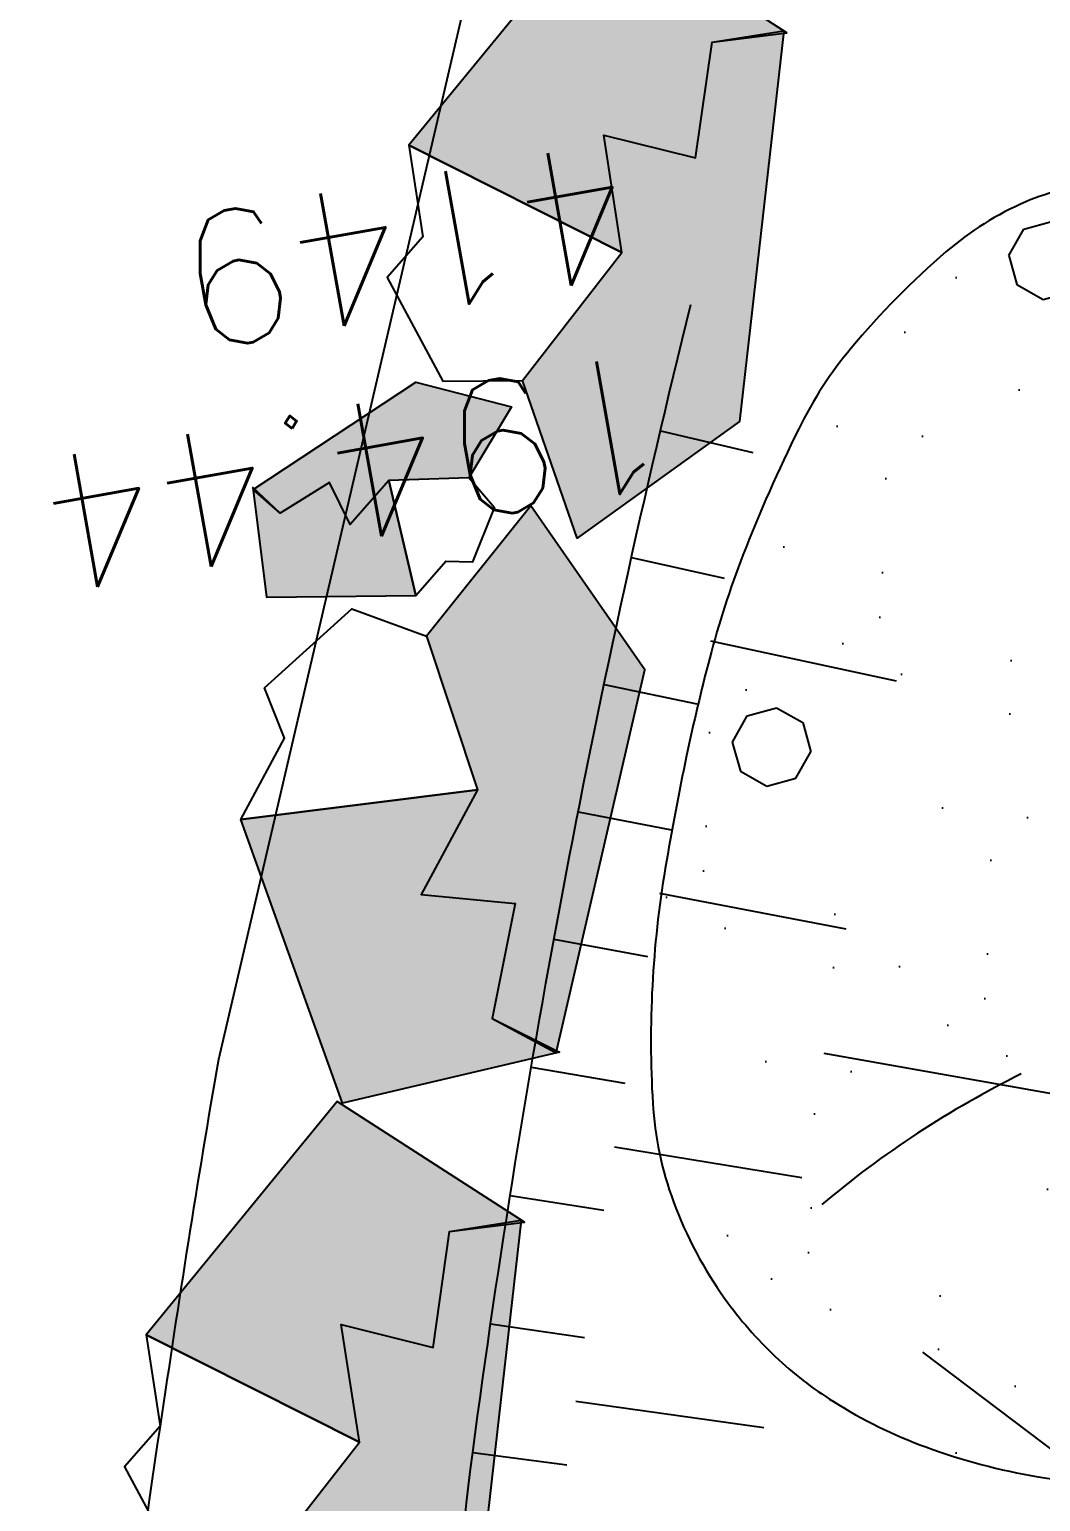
# Model space of a CAD drawing. Extents: x -2313930 to 3286427, y -3858277 to 2572692.
# Drawn here: x 3750.8 to 4006.3, y -237.8 to 134.2 of the extents above; entities that cross this region are included whole.
import ezdxf
from ezdxf.enums import TextEntityAlignment as Align
from ezdxf.lldxf.tags import DXFTag

# ---------------------------------------------------------------- set-up
doc = ezdxf.new("R2010")
doc.units = 0
doc.layers.add('_GAZELEC-RESERVATION 2', color=132, linetype='Continuous', lineweight=18)
doc.layers.add('Fond topo - P', color=252, linetype='Continuous', lineweight=50)
for name, color, linetype, plot in [('Fond topo - N', 252, 'Continuous', False), ('Fond topo - NCACHE', 252, 'Continuous', False), ('Fond topo - ZCACHE', 252, 'Continuous', False)]:
    doc.layers.add(name, color=color, linetype=linetype, plot=plot)
for name, color, linetype in [('Fond topo - TAL', 252, 'Continuous'), ('Fond topo - TAL_HAC', 252, 'Continuous'), ('Fond topo - VEG', 252, 'Continuous'), ('Fond topo - Z_500', 252, 'Continuous'), ('prlm-VRD', 2, 'Continuous'), ('SA - béton balayé', 252, 'Continuous'), ('SA - clôture', 252, 'DIVISE2'), ('SA - EBC', 252, 'Continuous'), ('SA - rochers', 252, 'Continuous')]:
    doc.layers.add(name, color=color, linetype=linetype)
doc.styles.add('SIMPLEX', font='simplex_.ttf', dxfattribs={"height": 1.25})
tags = doc.linetypes.add('DIVISE2', pattern=[15.874999761581421, 6.349999904632568, -3.174999952316284, 0, -3.174999952316284, 0, -3.174999952316284]).pattern_tags.tags
tags[14:15] = [DXFTag(74, 4), DXFTag(75, 0), DXFTag(340, '0'), DXFTag(46, 0.0), DXFTag(50, 0.0), DXFTag(44, 0.0), DXFTag(45, 0.0)]
tags[12:13] = [DXFTag(74, 4), DXFTag(75, 0), DXFTag(340, '0'), DXFTag(46, 0.0), DXFTag(50, 0.0), DXFTag(44, 0.0), DXFTag(45, 0.0)]
tags[10:11] = [DXFTag(74, 4), DXFTag(75, 0), DXFTag(340, '0'), DXFTag(46, 0.0), DXFTag(50, 0.0), DXFTag(44, 0.0), DXFTag(45, 0.0)]
tags[8:9] = [DXFTag(74, 4), DXFTag(75, 0), DXFTag(340, '0'), DXFTag(46, 0.0), DXFTag(50, 0.0), DXFTag(44, 0.0), DXFTag(45, 0.0)]
tags[6:7] = [DXFTag(74, 4), DXFTag(75, 0), DXFTag(340, '0'), DXFTag(46, 0.0), DXFTag(50, 0.0), DXFTag(44, 0.0), DXFTag(45, 0.0)]
tags[4:5] = [DXFTag(74, 4), DXFTag(75, 0), DXFTag(340, '0'), DXFTag(46, 0.0), DXFTag(50, 0.0), DXFTag(44, 0.0), DXFTag(45, 0.0)]
tags = doc.linetypes.add('L8', pattern=[0.22500000894069674, 0.1500000059604645, -0.07500000298023224]).pattern_tags.tags
tags[6:7] = [DXFTag(74, 4), DXFTag(75, 0), DXFTag(340, '0'), DXFTag(46, 0.0), DXFTag(50, 0.0), DXFTag(44, 0.0), DXFTag(45, 0.0)]
tags[4:5] = [DXFTag(74, 4), DXFTag(75, 0), DXFTag(340, '0'), DXFTag(46, 0.0), DXFTag(50, 0.0), DXFTag(44, 0.0), DXFTag(45, 0.0)]

# ---------------------------------------------------------------- blocks, each defined once
blk = doc.blocks.new('PTOPO')
at = {"layer": 'Fond topo - NCACHE', "style": 'SIMPLEX'}
blk.add_attdef('MAT', text='', height=0.34, dxfattribs=at).set_placement((0.09999999986030161, -0.09999999962747097), align=Align.TOP_LEFT)
at = {"layer": 'Fond topo - ZCACHE', "style": 'SIMPLEX'}
blk.add_attdef('ALT', (0.09999999986030161, 0.09999999962747097), '', height=0.34, dxfattribs=at)
blk = doc.blocks.new('VEG12A')
at = {"ltscale": 2}
blk.add_line((0.05371548199999998, -0.188497704), (0.197263789, -0.356749422), dxfattribs=at)
blk.add_arc((0, 0), 0.496982058, 283.8461540205217, 297.6923080014643, dxfattribs=at)
blk = doc.blocks.new('A$C1F970F0F')
at = {"layer": 'Fond topo - VEG'}
h = blk.add_hatch(dxfattribs=at)
h.set_pattern_fill('TP146*132', color=256, scale=20.0000003, angle=-10.72360141139323, style=0, pattern_type=2)
h.set_pattern_definition([(285.3992554984506, (4244.082616591178, -62.74318949650092), (122.9642463432753, -69.85552752095079), [7.65366871480503, -192.346334885195]), (285.3992554984506, (4261.896840980473, -57.83658369118791), (122.9642463432753, -69.85552752095079), [7.65366871480503, -192.346334885195]), (330.3992554984506, (4246.114999251031, -70.12208294226878), (192.8197628918521, 53.10871577943777), [7.653668714805026, -133.7676900065152]), (330.3992554984506, (4255.242063934765, -54.05602967343953), (192.8197628918521, 53.10871577943777), [7.653668714805026, -133.7676900065152]), (60.39925549845064, (4244.093069115871, -62.74031045291656), (-53.10871577943779, 192.8197628918521), [7.653668714805028, -133.7676900065153]), (60.39925549845064, (4260.148669782713, -71.87025421299052), (-53.10871577943779, 192.8197628918521), [7.653668714805028, -133.7676900065153]), (15.39925549845063, (4252.769671222441, -73.9026658768081), (69.85552752095077, 122.9642463432753), [7.65366871480503, -192.346334885195]), (15.39925549845063, (4247.863170431461, -56.08841251197214), (69.85552752095077, 122.9642463432753), [7.65366871480503, -192.346334885195]), (285.3992554984506, (4225.04258683937, -12.11019859642602), (71.12311185450939, -32.27232782324425), [0, -100.0000015]), (285.3992554984506, (4234.279408602876, -1.359455652834072), (71.12311185450939, -32.27232782324425), [0, -100.0000015]), (285.3992554984506, (4212.753917288678, 1.13618457744542), (71.12311185450939, -32.27232782324425), [0, -100.0000015]), (285.3992554984506, (4185.613472831922, -25.7894477551456), (71.12311185450939, -32.27232782324425), [0, -100.0000015]), (285.3992554984506, (4185.259717591684, -39.26725417266812), (71.12311185450939, -32.27232782324425), [0, -100.0000015]), (285.3992554984506, (4214.155884224204, -53.76868045810591), (71.12311185450939, -32.27232782324425), [0, -100.0000015]), (285.3992554984506, (4223.498379576122, -47.09214541706524), (71.12311185450939, -32.27232782324425), [0, -100.0000015]), (285.3992554984506, (4229.024985480503, -61.55378002862176), (71.12311185450939, -32.27232782324425), [0, -100.0000015]), (285.3992554984506, (4224.17828714145, -35.80020662075208), (71.12311185450939, -32.27232782324425), [0, -100.0000015]), (285.3992554984506, (4203.011194868445, -42.8003038212031), (72.71637341844135, -38.0569210387519), [0, -110.00000165])])
h.paths.add_polyline_path([(4073.098659595825, 235.0044848131108), (4078.728665941877, 227.4826814257482), (4083.51864658777, 219.3999477530298), (4087.413238116882, 210.8497048491398), (4087.556810000616, 210.4861953273818), (4087.702212280119, 210.1234140592453), (4087.849441493986, 209.7613704207059), (4087.998493773895, 209.4000733908634), (4088.14936538947, 209.0395323018431), (4088.302052409994, 208.6797564289235), (4088.456551104403, 208.3207547252099), (4088.612857415817, 207.9625363002983), (4088.77096739064, 207.6051104337994), (4088.930877103017, 207.2484859261331), (4089.092582433671, 206.8926721830742), (4089.256079256405, 206.5376779481956), (4089.421363371531, 206.183512452925), (4089.588430710385, 205.8301846195146), (4089.757276952664, 205.4777034178717), (4089.927897760735, 205.1260777263979), (4090.100288946003, 204.7753165848446), (4090.274445919195, 204.4254289192694), (4090.450364416855, 204.0764234992383), (4090.628039912788, 203.7283093336498), (4090.807467988951, 203.3810951265583), (4090.988643913264, 203.0347899258529), (4091.17156310131, 202.6894021827322), (4091.356221084433, 202.3449410847738), (4091.542613032125, 202.0014150349939), (4091.730734240728, 201.6588329811105), (4091.920579891515, 201.3172035134842), (4092.112145160213, 200.9765353183125), (4092.305425228095, 200.6368369859556), (4092.500415259793, 200.2981173942876), (4092.697110081651, 199.9603850113095), (4092.895504949119, 199.623648318546), (4093.095594585942, 199.287915993003), (4093.297374018804, 198.9531965595289), (4093.50083819398, 198.6194983686244), (4093.705981761037, 198.2868302061306), (4093.912799705768, 197.9552001307021), (4094.12128662644, 197.6246170326827), (4094.331437308503, 197.2950889138792), (4094.543246326662, 196.9666242899481), (4094.756708467056, 196.6392315417161), (4094.971818069388, 196.3129189449804), (4095.188569879591, 195.9876947933947), (4095.4069582547, 195.6635674542621), (4095.626977756947, 195.3405448768742), (4095.848622617889, 195.018635641872), (4096.071887405307, 194.6978476027092), (4096.296766361854, 194.3781891483503), (4096.523253775244, 194.059668280075), (4096.751343876345, 193.7422931995038), (4096.981030821166, 193.4260718380721), (4097.212308960502, 193.1110122799007), (4097.445172130089, 192.7971225170775), (4097.679614732026, 192.4844105292206), (4097.915630556294, 192.1728843170821), (4098.153213741567, 191.8625517205919), (4098.392358152005, 191.5534206316673), (4098.633057783478, 191.2454990120698), (4098.875306539661, 190.93879446187), (4099.119098199442, 190.6333151734965), (4099.364426660262, 190.329068463838), (4099.611285580391, 190.0260622638025), (4099.859668766453, 189.724304286628), (4100.109569847606, 189.423802184373), (4100.360982521637, 189.1245635960989), (4100.613900400378, 188.826596082358), (4100.868316981275, 188.5299072253648), (4101.124225962116, 188.2345046641803), (4101.124225853281, 188.2345045900037), (4101.411332384713, 187.9064099353277), (4101.700053704182, 187.5797355566227), (4101.990382788525, 187.2544890399081), (4102.282312621502, 186.930678633405), (4102.57583598584, 186.6083121494676), (4102.8709458355, 186.287397178447), (4103.167635050952, 185.9679417985502), (4103.465896220134, 185.6499536694456), (4103.765722268579, 185.333440481655), (4104.067105859091, 185.0184101650319), (4104.370039596245, 184.7048700917306), (4104.674516125513, 184.3928281000985), (4104.980528074349, 184.0822915579578), (4105.288068019598, 183.7732683166528), (4105.597128434122, 183.4657656784933), (4105.907701825448, 183.159791128801), (4106.219780626925, 182.855352261732), (4106.533357237241, 182.5524564884315), (4106.848424025977, 182.2511109411944), (4107.164973323191, 181.9513230441625), (4107.48299748182, 181.6531002171453), (4107.80248864268, 181.3564496357609), (4108.123439146925, 181.0613785324749), (4108.445841232422, 180.7678939697382), (4108.769686897178, 180.4760032450009), (4109.094968310433, 180.1857134337107), (4109.421677664298, 179.8970316069832), (4109.749806910343, 179.609964691913), (4110.0793481263, 179.324519781277), (4110.410293206199, 179.0407036234903), (4110.742634176474, 178.7585234158332), (4111.076362822322, 178.4779858325441), (4111.411471283871, 178.1990976702208), (4111.74795121529, 177.9218659122781), (4112.085794435753, 177.6462970369465), (4112.424992776894, 177.3723980888198), (4112.765537931719, 177.1001753804461), (4113.10742174296, 176.8296357647431), (4113.450635629103, 176.5607856062467), (4113.795171547265, 176.2936317362131), (4114.141020990106, 176.0281804103429), (4114.488175542485, 175.7644382460273), (4114.836626651311, 175.5024115076316), (4115.186366044248, 175.242106690715), (4115.537385053822, 174.9835300813043), (4115.889675212904, 174.7266880222732), (4116.243227928197, 174.4715866908135), (4116.598034583531, 174.2182322684489), (4116.954086511432, 173.966631041206), (4117.311375192782, 173.7167890774415), (4117.669891862369, 173.4687123973289), (4118.029627732102, 173.2224070253743), (4118.390574076977, 172.9778790689254), (4118.752722205956, 172.7351344393205), (4119.116063204786, 172.4941789953834), (4119.480588296473, 172.2550185699441), (4119.846288509914, 172.017659222167), (4120.213155044554, 171.7821064101943), (4120.581179031889, 171.5483659841847), (4120.950351368421, 171.3164435544387), (4121.320663214073, 171.0863448709447), (4121.692105436921, 170.8580756441734), (4122.064669041613, 170.6316411795812), (4122.438345010609, 170.4070471659771), (4122.813124211296, 170.1842989348115), (4123.188997568597, 169.9634019962142), (4123.565955875727, 169.7443617904705), (4123.943989902333, 169.5271833831779), (4123.943989885004, 169.5271832916721), (4127.822481459749, 167.0813383863139), (4131.473001156719, 164.3067102466639), (4134.867756387262, 161.2244234789895), (4137.980901695045, 157.8579443959163), (4140.788735725092, 154.2329033342579), (4140.788735616257, 154.2329032600813), (4144.609784267041, 148.2740934343155), (4147.877250411726, 141.9946433826423), (4150.564446558145, 135.4458416962489), (4152.649424701751, 128.6811766884972), (4152.649424610246, 128.6811767058264), (4152.793847846862, 128.1287347322384), (4152.940402002614, 127.5768543355224), (4153.089084826483, 127.0255435249817), (4153.239894314236, 126.4748107371217), (4153.392828169102, 125.9246639899104), (4153.547883963289, 125.3751116104908), (4153.70505957749, 124.8261616780103), (4153.864352629666, 124.2778225109478), (4154.025760754417, 123.7301021402677), (4154.189281437993, 123.1830088146046), (4154.35491233787, 122.6365505605906), (4154.522650980501, 122.0907357140341), (4154.692494800148, 121.5455722490517), (4154.864441334358, 121.0010683097757), (4155.038488080474, 120.4572319531644), (4155.214632318855, 119.9140714668431), (4155.392871443558, 119.3715947377552), (4155.573202895075, 118.8298100232005), (4155.755623975957, 118.2887252274513), (4155.940131840399, 117.748348472451), (4156.126723865813, 117.2086879326574), (4156.315397177284, 116.6697514511638), (4156.50614911202, 116.1315471152548), (4156.698976623874, 115.5940829900261), (4156.893877055601, 115.0573670669238), (4157.090847343728, 114.5214073195382), (4157.289884607791, 113.9862116868004), (4157.490985893151, 113.4517882164769), (4157.694148113456, 112.9181448864898), (4157.899368416667, 112.3852895356002), (4158.106643751093, 111.8532303247418), (4158.315970760724, 111.3219748089663), (4158.527346634412, 110.7915312932281), (4158.740768016152, 110.2619073325791), (4158.956231768292, 109.7331110094441), (4159.173734810027, 109.205150205907), (4159.393273722954, 108.6780327731984), (4159.614845431816, 108.1517664975645), (4159.838446421158, 107.6263593434031), (4160.06407348401, 107.1018190271159), (4160.291723339229, 106.5781533739396), (4160.521392345194, 106.0553701825897), (4160.753077294937, 105.5334771694679), (4160.986774695877, 105.0124822946399), (4161.222481031871, 104.4923931434835), (4161.460192878968, 103.9732176630673), (4161.69990659486, 103.4549632730868), (4161.941618589914, 102.937638046775), (4162.185325284903, 102.4212494866683), (4162.43102320389, 101.9058052653182), (4162.678708459159, 101.3913131332577), (4162.928377460391, 100.8777807846991), (4163.180026536853, 100.3652157395086), (4163.433651938089, 99.85362572222516), (4163.68924973618, 99.34301839620821), (4163.946816357447, 98.83340116815612), (4164.206347771367, 98.32478191043356), (4164.467840203924, 97.81716797289198), (4164.731289681441, 97.31056702755518), (4164.99669239593, 96.80498662028288), (4165.264044316184, 96.30043424441976), (4165.533341496949, 95.79691747181937), (4165.804579849486, 95.29444361714707), (4166.077755440327, 94.79302043960035), (4166.352864249357, 94.29265524084758), (4166.629901976398, 93.79335547038318), (4166.908864567366, 93.29512862588399), (4167.189748019478, 92.79798210052411), (4167.189747910642, 92.79798202634765), (4167.189748002148, 92.79798200901837), (4167.383005074726, 92.45915277881113), (4167.577707816857, 92.12115224434046), (4167.77385273252, 91.78398647057111), (4167.971436309057, 91.44766180998204), (4168.170454741274, 91.11218419651402), (4168.370904544933, 90.77755988247554), (4168.572782144295, 90.4437951375046), (4168.776083682176, 90.11089562102438), (4168.98080550866, 89.7788677115077), (4169.186943881633, 89.44771742573664), (4169.39449515049, 89.11745076316367), (4169.603455252849, 88.78807380122339), (4169.813820692691, 88.4595926048803), (4170.025587464481, 88.13201305122766), (4170.238751699944, 87.80534099136526), (4170.453309594574, 87.47958273825384), (4170.669257062423, 87.15474399463994), (4170.886590361381, 86.83083077730532), (4171.105305468582, 86.50784887183784), (4171.325398344522, 86.18580435133924), (4171.546864920582, 85.86470301006193), (4171.769701288282, 85.54455061193175), (4171.99390331661, 85.2253532473801), (4172.219466879414, 84.90711653197968), (4172.446387953829, 84.58984625131825), (4172.674662305557, 84.27354832581238), (4172.904285802898, 83.95822846687304), (4173.135254262852, 83.64389249041392), (4173.36756337071, 83.33054614250466), (4173.601209091824, 83.01819502138869), (4173.836187048402, 82.70684479029455), (4174.07249289731, 82.39650129546214), (4174.310122443766, 82.0871701654612), (4174.549071224018, 81.77885698501132), (4174.789334969109, 81.47156749151736), (4175.030909272135, 81.16530706935782), (4175.273789767084, 80.86008156910486), (4175.517971938217, 80.55589630096063), (4175.763451287811, 80.2527570456532), (4176.010223472045, 79.95066927040216), (4176.258283941209, 79.64963848141815), (4176.507628196892, 79.34967008040871), (4176.758251523702, 79.05076969974925), (4177.010149634663, 78.75294260631813), (4177.263317654249, 78.4561944628166), (4177.517751026514, 78.16053049227321), (4177.773445287707, 77.86595627940733), (4178.03039561846, 77.57247690755878), (4178.288597234749, 77.28009802209954), (4178.548045677685, 76.98882473289063), (4178.80873605441, 76.69866261112736), (4179.070663540007, 76.40961683598789), (4179.333823561204, 76.12169253899458), (4179.598211167608, 75.8348951126635), (4179.863821488551, 75.54922974483748), (4180.130649785077, 75.26470169320328), (4180.39869116364, 74.98131614993599), (4180.667940799326, 74.69907829421379), (4180.938393644003, 74.41799325269972), (4181.210044786794, 74.138066126063), (4181.482889265528, 73.85930211947539), (4181.756922249055, 73.5817061289332), (4182.032138632392, 73.30528348144014), (4182.308533298093, 73.03003893763605), (4182.586101329735, 72.7559776940285), (4182.864837593227, 72.48310479877148), (4183.144737097285, 72.21142517818714), (4183.425794558775, 71.94094371907966), (4185.110526992359, 70.17587766207339), (4186.631358874451, 68.26777598657452), (4187.97620223205, 66.23180507693223), (4189.134367856796, 64.08414728629543), (4190.09665021985, 61.84187310095911), (4190.855400831578, 59.52280459244992), (4190.855400722742, 59.52280451827335), (4191.512962363259, 56.63155802614085), (4191.890467701107, 53.69060877803747), (4191.984442862004, 50.7270194453597), (4191.794023247585, 47.76806121894606), (4185.770938344867, 14.41616786967779), (4179.68551176054, -6.437045756964039), (4179.685511852046, -6.437045774293324), (4179.427586330124, -7.099739283630697), (4179.106846241341, -7.734415391105358), (4178.726291911894, -8.3351371157421), (4178.289483506461, -8.89628468479441), (4177.80050714906, -9.412608549586366), (4176.277508599207, -10.74583505299574), (4174.640460899524, -11.93625191740193), (4172.90271027684, -12.97415400794262), (4171.078424349005, -13.85107943143623), (4169.182475832044, -14.55987917262019), (4169.182475906221, -14.55987928145532), (4168.907691548592, -14.64918685437613), (4168.633201747519, -14.73939571545895), (4168.359009502567, -14.83050491615563), (4168.085117653168, -14.92251347759202), (4167.811529296629, -15.01542018536747), (4167.538247180186, -15.10922442229855), (4167.2652743956, -15.20392487814615), (4166.992613914012, -15.29952050419217), (4166.720268608824, -15.39601051757052), (4166.448241388784, -15.4933935733842), (4166.176535132841, -15.59166898460546), (4165.905152972961, -15.69083535382185), (4165.634097576656, -15.79089185917701), (4165.363372018357, -15.89183728193768), (4165.092979292082, -15.99367057771769), (4164.822922117334, -16.09639065014335), (4164.553203459707, -16.19999635465797), (4164.283826267467, -16.30448663821062), (4164.014793397373, -16.40986043042165), (4163.746107735299, -16.51611638206089), (4163.477772309232, -16.623253644751), (4163.209789839362, -16.73127074309787), (4162.942163348132, -16.84016673288568), (4162.674895635454, -16.94994034339356), (4162.407989529665, -17.06059040407126), (4162.141448042112, -17.17211577902663), (4161.875273892298, -17.28451537188573), (4161.609470097804, -17.39778776357468), (4161.344039481421, -17.51193168770476), (4161.078984796619, -17.62694624391077), (4160.814308958383, -17.74282980411328), (4160.550014869224, -17.85958130659662), (4160.286105334603, -17.97719957647814), (4160.022583217516, -18.09568326019587), (4159.759451358079, -18.21503099985512), (4159.496712493124, -18.33524160757645), (4159.23436951407, -18.45631382996817), (4158.972425329663, -18.57824632213271), (4158.71088266564, -18.70103770451419), (4158.449744367668, -18.82468671505637), (4158.189013235659, -18.94919208303816), (4157.928692081307, -19.07455235039515), (4157.66878376206, -19.20076606772659), (4157.409290974543, -19.32783213432674), (4157.150216576204, -19.45574910079506), (4156.891563269902, -19.58451558324339), (4156.633334050344, -19.71413015826533), (4156.375531437378, -19.8445914073144), (4156.118158448587, -19.97589791131622), (4155.861217677995, -20.10804836055911), (4155.604711942845, -20.24104139281656), (4155.348644083942, -20.37487527117389), (4155.093016677983, -20.50954877742527), (4154.837832765425, -20.64506049682871), (4154.583094763518, -20.78140880183219), (4154.328805655184, -20.91859245637329), (4154.074968143973, -21.05660969754354), (4153.821584783702, -21.19545930280469), (4153.568658517778, -21.33513974424773), (4153.316192003996, -21.47564925029928), (4153.064187910557, -21.61698662008303), (4152.81264905539, -21.75915011235202), (4152.561578004095, -21.90213831722394), (4152.310977494193, -22.04594966779905), (4152.060850377582, -22.19058261883902), (4151.811199191441, -22.33603566029115), (4151.56202666774, -22.48230712941734), (4151.313335435162, -22.6293955334944), (4151.065128380267, -22.77729914427232), (4151.065128362938, -22.77729923577817), (4150.764214285303, -22.95738544437847), (4150.463393042356, -23.13762686548796), (4150.162664983476, -23.31802328090953), (4149.862029873666, -23.49857493050183), (4149.561487965253, -23.67928148290036), (4149.261039263785, -23.86014303394313), (4148.960683906521, -24.04115960962395), (4148.660421905241, -24.22233102259884), (4148.360253431865, -24.40365711585025), (4148.060178480157, -24.58513817256005), (4147.760197279569, -24.76677385703124), (4147.460309612431, -24.94856431761696), (4147.160515902301, -25.13050944495478), (4146.860816000826, -25.31260902137467), (4146.561210056359, -25.49486326454689), (4146.261698120888, -25.67727189995367), (4145.962280291466, -25.85983504076262), (4145.662956636722, -26.04255269997066), (4145.363727363232, -26.22542453754818), (4145.064592430791, -26.40845064066889), (4144.765551896245, -26.59163120967366), (4144.466605828912, -26.77496587853909), (4144.167754343174, -26.95845466892706), (4143.868997679577, -27.14209743681636), (4143.570335631546, -27.32589452223635), (4143.271768422986, -27.50984549365228), (4142.973296122525, -27.69395036406058), (4142.67491895893, -27.87820917678482), (4142.376636686105, -28.06262198000729), (4142.078449579257, -28.24718844669576), (4141.780357826942, -28.43190870734679), (4141.482361240604, -28.61678263146382), (4141.184460100307, -28.80181036687259), (4140.886654458038, -28.98699163905576), (4140.588944313797, -29.17232644801322), (4140.291329873472, -29.35781483273581), (4139.99381105734, -29.5434565885505), (4139.696388071289, -29.72925175444789), (4139.39906088066, -29.91520051343969), (4139.101829680934, -30.10130233382029), (4138.804694425672, -30.28755758594514), (4138.507655326996, -30.4739660256231), (4138.210712442439, -30.66052747417461), (4137.913865794193, -30.84724231495261), (4137.617115468903, -31.0341100904277), (4137.320461580951, -31.22113082226144), (4137.023904090132, -31.40830459762742), (4136.72744325432, -31.59563118099902), (4136.431079113035, -31.78311086422286), (4136.134811684294, -31.970743176773), (4135.838640961861, -32.1585284018314), (4135.542567266693, -32.34646622103037), (4135.246590426876, -32.53455679138756), (4134.950710682953, -32.7227999688821), (4134.654928052257, -32.91119566200825), (4134.359242631838, -33.09974398393354), (4134.063654433479, -33.28844474731363), (4133.768163720604, -33.47729781246039), (4133.472770321294, -33.66630333639125), (4133.177474458767, -33.85546126659153), (4132.882276322271, -34.04477135453749), (4132.587175734339, -34.23423366140867), (4132.292172941066, -34.42384813902254), (4131.997267965329, -34.61361479171114), (4131.70246087021, -34.80353353663372), (4131.40775173612, -34.99360419944287), (4131.113140728741, -35.18382690630301), (4130.818627842526, -35.37420156137614), (4130.524213249393, -35.56472800764436), (4130.229896926465, -35.75540624077553), (4129.935678947918, -35.94623636960432), (4129.803993673291, -36.03180375442162), (4129.672407023798, -36.11752280374219), (4129.540919303067, -36.20339329070441), (4129.409530522194, -36.2894154069844), (4129.278240945288, -36.37558863387335), (4129.147050726249, -36.46191328487976), (4129.015960152066, -36.54838884562696), (4128.884969210957, -36.63501550345904), (4128.754078160797, -36.72179302284928), (4128.623287196378, -36.80872125111227), (4128.492596546467, -36.89580023157112), (4128.362006274832, -36.98302950236439), (4128.231516518046, -37.07040946850623), (4128.101127603301, -37.1579395284466), (4127.970839604774, -37.24561979102066), (4127.840652740133, -37.33345010787525), (4127.710567141092, -37.42143040916619), (4127.580583048195, -37.50956055087249), (4127.450700564734, -37.59784036297947), (4127.320919839745, -37.68626968413719), (4127.191241038914, -37.77484864050973), (4127.06166447765, -37.86357681789138), (4126.932190207253, -37.95245432078491), (4126.802818394094, -38.04148089633406), (4126.673549255843, -38.13065639618605), (4126.544382981057, -38.21998095083734), (4126.415319661933, -38.30945419859688), (4126.286359561891, -38.39907599977641), (4126.157502841067, -38.4888463847019), (4126.02874951679, -38.5787652618676), (4125.900100001525, -38.66883233023486), (4125.771554300818, -38.75904768564203), (4125.643112621246, -38.84941098805939), (4125.514775117394, -38.93992217197513), (4125.38654203536, -39.0305811892066), (4125.258413483976, -39.12138796557724), (4125.130389612284, -39.21234233973678), (4125.002470632407, -39.30344406749418), (4124.874656698931, -39.39469308333742), (4124.746947971994, -39.48608941759255), (4124.619344749676, -39.57763274755973), (4124.491846900266, -39.66932314308281), (4124.364454922186, -39.76116022461463), (4124.237168849408, -39.85314418816347), (4124.109988751246, -39.94527466770649), (4123.982914965303, -40.03755163238975), (4123.85594750336, -40.12997489486963), (4123.729086703015, -40.22254442429244), (4123.602332558723, -40.31526012482038), (4123.475685345687, -40.40812166942067), (4123.349145252469, -40.50112918859008), (4123.222712399684, -40.59428242080799), (4123.096386959248, -40.68758120905682), (4122.970169091297, -40.78102558366254), (4122.844059002408, -40.8746152045959), (4122.718056721004, -40.96835017202727), (4122.592162568043, -41.06223016758884), (4122.46637670366, -41.15625522160667), (4122.340699254019, -41.25042516839858), (4122.215130408367, -41.3447397594407), (4122.089670252662, -41.43919891622454), (4121.964319107175, -41.53380269940203), (4121.839076886636, -41.62855080846225), (4121.713944060353, -41.7234431427072), (4121.588920605453, -41.81847969780472), (4121.464006791591, -41.913660050884), (4121.339202606987, -42.00898438928925), (4121.214508418351, -42.10445240331717), (4121.089924334518, -42.20006401879118), (4120.965450332613, -42.29581923137891), (4120.841086916603, -42.391717757371), (4120.841086842426, -42.39171764853586), (4120.738560294209, -42.4713518958481), (4120.636501821741, -42.55158531274799), (4120.534915017267, -42.63241507238865), (4120.4338034044, -42.71383833492598), (4120.333170477646, -42.7958525393658), (4120.233019589391, -42.87845462386167), (4120.133354165509, -42.96164201442241), (4120.034177644343, -43.04541157069275), (4119.935493514852, -43.12976063584028), (4119.837305043464, -43.21468622652731), (4119.739615662284, -43.30018548558087), (4119.642428786785, -43.38625526831299), (4119.545747585651, -43.47289285723934), (4119.449575485443, -43.56009529934806), (4119.353915810127, -43.64785943262279), (4119.258771894755, -43.73618228672251), (4119.164146805417, -43.82506093515713), (4119.070043802991, -43.91449229875116), (4118.976466285616, -44.00447332432236), (4118.883417457324, -44.09500073235438), (4118.790900366873, -44.18607168786298), (4118.698918189872, -44.27768281116096), (4118.607474266924, -44.36983122774575), (4118.516571527544, -44.46251360611325), (4118.426213227066, -44.55572677124962), (4118.336402397604, -44.64946760065584), (4118.247142146138, -44.74373270164824), (4118.158435561631, -44.83851915206867), (4118.070285539627, -44.93382342440452), (4117.982695312582, -45.02964233930948), (4117.895667769807, -45.12597265245256), (4117.809205903897, -45.2228109494888), (4117.723312701216, -45.32015409925418), (4117.637991103061, -45.41799858290096), (4117.553243975864, -45.51634115176569), (4117.469074398183, -45.61517831299409), (4117.385485030561, -45.71450677893233), (4117.302478865595, -45.81432313523487), (4117.220058781501, -45.91462394589462), (4117.138227605195, -46.01540567040161), (4117.05698797989, -46.11666511260808), (4116.976342853121, -46.21839847048352), (4116.896294976937, -46.32060247370327), (4116.81684706387, -46.42327356009605), (4116.73800191796, -46.52640818481962), (4116.659762074275, -46.63000284688223), (4116.582130382605, -46.73405401010643), (4116.505109412678, -46.83855799048899), (4116.428701727986, -46.94351138720856), (4116.352910184554, -47.04891038090545), (4116.277737162864, -47.15475153609998), (4116.203185432981, -47.26103111194141), (4116.12925738717, -47.36774548560606), (4116.055955623579, -47.47489107326112), (4115.983282620431, -47.58246417357373), (4115.911240964781, -47.69046101103493), (4115.839833043345, -47.79887786698259), (4115.769061436942, -47.90771124909008), (4115.698928332635, -48.01695711652212), (4115.629436311246, -48.12661197695195), (4115.560587731065, -48.23667201154728), (4115.492384967712, -48.34713330996976), (4115.424830247771, -48.45799212323163), (4115.357926026581, -48.5692447456679), (4115.291674548055, -48.68088733678451), (4115.226078033225, -48.79291605175547), (4115.161138920793, -48.90532689740155), (4115.161138829287, -48.90532688007227), (4113.868706695079, -50.94410593822386), (4112.401854189377, -52.86122491458229), (4110.771965859187, -54.64180494956997), (4108.991691061902, -56.2720267192409), (4108.991691176285, -56.27202674090245), (4106.447033486773, -58.18536833512724), (4103.715377258308, -59.82067065327044), (4100.826980039794, -61.15981981640914), (4097.813835422236, -62.18798268530304), (4097.813835439565, -62.1879825937973), (4067.580891597625, -68.0092403963481), (4067.580891580295, -68.00924048785396), (4038.182149292164, -69.16823566194398), (4038.182149309494, -69.16823557043813), (4011.374765328796, -66.57892719902554), (4011.374765346126, -66.57892710751969), (3997.013577016645, -63.46683011617756), (3983.001358655629, -59.04115350996165), (3983.001358672959, -59.04115341845579), (3971.026123510446, -53.91564642970047), (3959.65053605996, -47.56953837136791), (3959.650536077289, -47.56953827986206), (3952.019359899456, -42.23189250011956), (3944.95029741757, -36.16941211197798), (3938.272356935256, -29.21415094121608), (3932.285419877142, -21.65590160988427), (3927.208083405987, -13.86453141951608), (3922.848150099521, -5.650167503008788), (3919.240585626084, 2.921312770595364), (3916.682750934031, 11.0551461133615), (3914.93147467683, 19.39989258342314), (3914.003498730983, 27.87577741195969), (3913.901390656746, 57.5189488337727), (3913.90139056524, 57.51894885110198), (3917.164009473049, 87.16758093360909), (3922.559573640488, 115.6871236380715), (3928.383667856878, 140.3262174519895), (3936.791401296206, 166.2770475620573), (3950.88098827679, 198.2595623437863), (3950.880988162407, 198.2595623654479), (3956.908737498138, 208.8294212936427), (3964.134330264635, 218.6195431983715), (3964.134330361687, 218.6195430852041), (3988.173387627312, 243.025375833509), (3994.439450127285, 247.8826162568447), (4001.161662699973, 252.0859698678607), (4008.272046259503, 255.5929302246878), (4008.272046242173, 255.592930133182), (4012.807402006764, 257.307582832104), (4017.48226451373, 258.5941075779293), (4022.25631592384, 259.4414087287239), (4027.08838257214, 259.8421790071), (4027.088382589469, 259.8421790986058), (4030.868305022401, 259.8120323408734), (4034.630751676071, 259.447728305733), (4038.346240026491, 258.7521217021904), (4041.985655462085, 257.7306632763524), (4045.520479528992, 256.3913572501582), (4048.923013390667, 254.7446982444229), (4048.923013264503, 254.7446980787406), (4055.643492248405, 250.6939575242247), (4061.950032926929, 246.024816191959), (4067.785917203842, 240.7792665611287)])
at = {"layer": 'SA - béton balayé'}
h = blk.add_hatch(dxfattribs=at)
h.set_pattern_fill('BETON_BALAYE', color=256, scale=49.99999999999999, angle=-10.72360141139323, style=0, pattern_type=2)
h.set_pattern_definition([(349.2763985886067, (-277130161.1279894, -473864756.7787022), (117.3825536141096, 28.65896207176165), [749.9999999999999, -99.99999999999999, 250, -49.99999999999999]), (349.2763985886067, (-277130091.1375459, -473864744.5890418), (-36.75306622226226, 74.64222748057564), [150, -16.5, 299.9999999999999, -37.49999999999999]), (349.2763985886067, (-277130128.6565508, -473864719.6726964), (261.6928111209335, -15.46358973923611), [399.9999999999999, -69.99999999999999, 200, -49.99999999999999])])
edge = h.paths.add_edge_path()
edge.add_line((847.6940603821262, 1728.843869632567), (898.3231435302033, 2004.634077768478))
edge.add_line((898.3231435302033, 2004.634077768478), (1143.547512896615, 1887.824205350663))
edge.add_arc((4476.755824987884, 9877.66301907342), 8657.2398558123, 247.3550337200921, 251.1659104121369)
edge.add_line((1681.948853588895, 1683.954706367697), (2114.845544182086, 1578.014617527221))
edge.add_line((2114.845544182086, 1578.014617527221), (2515.75612138621, 1462.263694100857))
edge.add_line((2515.756121386211, 1462.263694100857), (2910.512600857043, 1321.392171708825))
edge.add_line((2910.512600857042, 1321.392171708825), (3516.952153602056, 1025.948174333774))
edge.add_line((3516.952153602057, 1025.948174333774), (3901.18493073026, 864.3683669144352))
edge.add_line((3901.18493073026, 864.3683669144351), (4241.50575886574, 689.604471750609))
edge.add_line((4241.50575886574, 689.604471750609), (4497.895798403801, 355.9948476230381))
edge.add_line((4497.895798403801, 355.994847623038), (4533.966147712257, 237.5404283702045))
edge.add_line((4533.966147712256, 237.5404283702045), (4447.604671371961, 174.518334859205))
edge.add_line((4447.604671371962, 174.518334859205), (4252.599676299415, 32.25277447435795))
edge.add_line((4252.599676299415, 32.25277447435792), (4156.386231026273, 172.6365710435619))
edge.add_line((4156.386231026273, 172.6365710435621), (4040.701065253342, 314.6279718482957))
edge.add_arc((2593.341206284507, -915.257701528077), 1899.333917701345, 40.3560274261332, 48.35494902153538)
edge.add_arc((3119.873794743065, -323.1481797241233), 1106.976515683048, 48.35494958933642, 58.83868760046816)
edge.add_arc((1167.260114931724, -3661.781614552744), 4974.593107277497, 59.49169731789545, 62.50643056691179)
edge.add_arc((-2920.322800602558, -11460.20645120262), 13779.33748696329, 62.39912395488075, 64.37236637248444)
edge.add_arc((1655.842150793314, -1920.823136313695), 3199.114441546418, 64.37236634929735, 68.46827945017714)
edge.add_arc((976.9509503048961, -3641.494662512886), 5048.872199517636, 68.46827948602746, 70.96729572643876)
edge.add_line((2623.427559794691, 1131.368761205476), (2431.022144464181, 1192.66281336526))
edge.add_line((2431.022144464181, 1192.66281336526), (1971.332810029389, 1322.799841070266))
edge.add_arc((1942.135028901925, 1227.157331528015), 100.0000002715342, 73.02359818588538, 148.1771649215559)
edge.add_line((1857.166767790674, 1279.88677928664), (1629.491566616614, 913.0108329463187))
edge.add_arc((1714.459827979506, 860.2813851400383), 100.0000005249397, 148.1771649743808, 180.4836279277611)
edge.add_line((1614.463389873035, 859.4373051895686), (1615.851753593793, 694.9607727230351))
edge.add_line((1615.851753593793, 694.9607727230351), (1465.851753458937, 694.3277211018518))
edge.add_line((1465.851753458937, 694.3277211018518), (1464.468733616605, 858.1711849032274))
edge.add_arc((1714.459829404081, 860.2813851546173), 250.0000018362474, 148.1771651838876, 180.4836280127426, ccw=False)
edge.add_line((1502.039175040556, 992.1050041879063), (1716.403353701119, 1337.5315612539))
edge.add_arc((1673.919223351382, 1363.896285094222), 49.99999994749897, 328.177164835115, 432.2428484475834)
edge.add_arc((3542.147321807592, 7380.693577605962), 6250.170695921803, 249.6004148205551, 252.7543820270024, ccw=False)
edge.add_line((1363.554939353563, 1522.505379938917), (1104.398892733353, 1617.71836989428))
edge.add_arc((1990.420094553901, 4016.529160534171), 2557.210742071507, 243.4573258881201, 249.7278614161875, ccw=False)
at = {"layer": 'SA - EBC'}
h = blk.add_hatch(dxfattribs=at)
h.set_pattern_fill('_USER', color=256, scale=74.99999999999999, angle=-325.7236014113932, style=0, pattern_type=0)
h.set_pattern_definition([(34.27639858860678, (-277130161.1279894, -473864756.7787022), (-42.238928459823, 61.97477650275113), [])])
edge = h.paths.add_edge_path()
edge.add_line((5801.470568619522, -3162.013069131843), (4083.559282644929, -3271.123614088357))
edge.add_line((4083.559282644929, -3271.123614088356), (4014.481307725509, -3717.332461968055))
edge.add_line((4014.48130772551, -3717.332461968055), (3135.517961824245, -3810.19300101904))
edge.add_line((3135.517961824245, -3810.19300101904), (2274.245008604417, -3693.648081323564))
edge.add_line((2274.245008604417, -3693.648081323564), (1554.636776175834, -3420.099318784944))
edge.add_arc((2508.775769578408, -2315.674454232369), 1459.498372788833, 157.1868533427094, 229.1754823893534, ccw=False)
edge.add_arc((1966.013830892235, -2087.371785851423), 870.6752834691503, 94.3015183869224, 157.1868533106914, ccw=False)
edge.add_line((1900.708697991695, -1219.149067345796), (2859.239020416566, -1223.495634912559))
edge.add_arc((3100.860739749298, 1265.329539486049), 2500.526305395239, 264.4549516394795, 302.9422754293212)
edge.add_arc((4209.331858878893, -445.3369775435177), 462.1229708170858, 302.9422754305585, 376.8336969250394)
edge.add_arc((2214.122706379954, -1049.006753214115), 2546.655714682971, 16.8336969158998, 38.14703645440247)
edge.add_arc((3041.32627014761, -399.2990096244524), 1494.806919462396, 38.14703657403813, 72.97328584086019)
edge.add_line((3479.031970107599, 1029.988031775616), (2182.437305702805, 1414.38613606858))
edge.add_line((2182.437305702805, 1414.38613606858), (1056.590900019184, 1822.819186472099))
edge.add_arc((1766.412018482452, 3779.442320525911), 2081.398594438606, 212.7495497786225, 250.0603089288685, ccw=False)
edge.add_line((15.86575126143373, 2653.472571668582), (-104.0907319930869, 3091.26353710603))
edge.add_line((-104.0907319930869, 3091.26353710603), (-169.6986146466322, 3639.54836895815))
edge.add_line((-169.6986146466322, 3639.548368958149), (-35.58090533515337, 6158.014854826562))
edge.add_arc((-194.3533792400212, 7143.826589584332), 998.5156357593988, 279.1493507374978, 373.962283499627)
edge.add_arc((2392.201579171132, 7786.918955579627), 1666.786287877102, 172.6269749467245, 193.9622835974407, ccw=False)
edge.add_arc((-45.50651600643437, 8102.354993671941), 791.2455775503726, -7.373025019439765, 16.43829965925021)
edge.add_line((713.3969204091394, 8326.263765657093), (486.7428317772967, 9142.81155059313))
edge.add_line((486.7428317772967, 9142.811550593131), (1338.845530021721, 9564.23852196786))
edge.add_line((1338.845530021721, 9564.23852196786), (1632.623584095551, 8945.24637913095))
edge.add_line((1632.623584095551, 8945.246379130947), (1394.029444699765, 8829.874494032001))
edge.add_line((1394.029444699765, 8829.874494032001), (1731.997733793977, 8131.230781666551))
edge.add_arc((1233.216649704336, 7889.945865525577), 554.0766919865823, -19.640967550384175, 25.815335324856676, ccw=False)
edge.add_line((1755.055695752756, 7703.706797235046), (1558.214479468655, 6807.520788570679))
edge.add_line((1558.214479468655, 6807.52078857068), (1570.021725572625, 6609.158708993335))
edge.add_line((1570.021725572625, 6609.158708993335), (1852.913141606868, 5734.125706863067))
edge.add_line((1852.913141606869, 5734.125706863067), (2726.748207475315, 4020.986816292172))
edge.add_line((2726.748207475315, 4020.986816292172), (3802.352916265851, 4004.947770972833))
edge.add_arc((8355.58168857983, 5950.706307988518), 4951.552134169374, 203.138762427905, 230.8301436200186)
edge.add_arc((13583.66465597079, 12367.85935474512), 13228.79229856088, 230.8301435441083, 233.1638398044412)
edge.add_line((5652.622255943647, 1780.153648245416), (4998.697813068342, 1820.441475819727))
edge.add_line((4998.697813068342, 1820.441475819727), (4863.841220233488, 767.0816613875431))
edge.add_line((4863.841220233488, 767.0816613875434), (5595.355488733695, 631.185878681516))
edge.add_line((5595.355488733695, 631.1858786815158), (5852.747939948536, -2020.707044821664))
edge.add_line((5852.747939948536, -2020.707044821665), (5881.394298709887, -2966.563612924887))
edge.add_line((5881.394298709887, -2966.563612924887), (5801.470568619523, -3162.013069131842))
at = {"layer": 'SA - rochers'}
for points in [[(3924.832452180409, 266.6740292036785), (3929.004027275704, 295.9767789216975), (3947.916142122589, 298.2940043053592), (3900.591428990805, 328.8087812275537), (3852.328566071114, 269.8878422376166), (3906.228821993498, 242.7567776404283), (3901.633178320819, 272.4269938297998)], [(3906.228821993498, 242.7567776404283), (3901.633178320819, 272.4269938297998), (3924.832452180409, 266.6740292036785), (3929.004027275704, 295.9767789216975), (3947.150733236385, 298.7875366710964), (3935.917847335089, 200.0490723957205), (3894.917189172937, 170.6366871688406), (3881.055314607128, 210.4739280347055)], [(3847.30737719554, 185.1953204118078), (3837.499787232542, 174.0289904635059), (3832.317917141839, 184.665330124002), (3819.866008317132, 176.9449098933701), (3813.036529585626, 182.943364987532), (3854.097855719397, 210.0303094636309), (3878.285755267192, 203.8002163527913), (3867.559691771576, 185.8868248989161)], [(3832.317917141839, 184.665330124002), (3819.866008317132, 176.9449098933701), (3812.98090104624, 183.3907295693049), (3816.42038435817, 155.7304630378799), (3854.11971303464, 156.1125158195756), (3847.30737719554, 185.1953204118078), (3837.499787232542, 174.0289904635059)], [(3869.748551003676, 107.0188887992825), (3855.48878689206, 80.59729171211507), (3879.275682061677, 78.25495739317455), (3873.400618109525, 49.24570363003272), (3889.560424745119, 40.52423911391043), (3912.017863912339, 137.3288128146742), (3883.223986560707, 178.7661754668054), (3856.829875521504, 145.8646825864021)], [(3879.275682061677, 78.25495739317455), (3873.400618109525, 49.24570363003272), (3890.446862299124, 40.73317302196017), (3835.639025752244, 27.81492557139825), (3809.876650945314, 99.48975412814025), (3869.748551003676, 107.0188887992825), (3855.48878689206, 80.59729171211507)], [(3858.472481374792, -33.88283569640294), (3862.644056470087, -4.580085978384204), (3881.556171316972, -2.262860594722383), (3834.231458202517, 28.251916418978), (3785.968595242621, -30.6690226581328), (3839.868851187881, -57.80008725965342), (3835.273207492325, -28.12987106594949)], [(3839.868851187881, -57.80008725965342), (3835.273207492325, -28.12987106594949), (3858.472481374792, -33.88283569640294), (3862.644056470087, -4.580085978384204), (3880.790762430768, -1.769328228985273), (3869.557876506596, -100.5077925000289), (3828.55721836732, -129.9201777312411), (3814.695343778635, -90.08293686104389)]]:
    blk.add_hatch(color=250, dxfattribs=at).paths.add_polyline_path(points)
at = {"layer": 'Fond topo - TAL', "ltscale": 2, "flags": 128}
blk.add_lwpolyline([(4062.755592951351, -1531.820335182961, 0.0003303982343365384), (4034.098460945171, -1354.567106545172, 0.0007513750047056016), (3998.771196399366, -1139.018004700273, -0.0004113978555405188), (3933.979584849122, -745.369770772626, -0.01017365928825493), (3915.388695577241, -615.2926233981577, -0.003170679087348715), (3866.900006975504, -196.5140561867383, -0.06039989780239207), (3868.495331059622, -60.42220228505062, -0.02776097426242195), (3923.645318444883, 229.6497540722025)], format="xyb", dxfattribs=at)
at = {"layer": 'Fond topo - TAL_HAC', "ltscale": 2}
for p, q in [((3915.931488434791, 197.7448038273889), (3939.293694190664, 192.2486831042396)), ((3908.611784321593, 165.7471330683862), (3932.040005909875, 160.5395970274258)), ((3928.608999219744, 144.6415238485805), (3975.52878605712, 134.5156362459709)), ((3901.687319625494, 133.6616097329945), (3925.17799243256, 128.7434507829025)), ((3895.159147895683, 101.4931160546579), (3918.708697919536, 96.86508241008221)), ((3915.670902217906, 80.88721214640418), (3962.826192932937, 71.92180329822395)), ((3889.028262563403, 69.24654641017571), (3912.633106550933, 64.90934206573786)), ((3957.248848295463, 40.47773914340075), (4051.773426820864, 23.71158118418157)), ((3883.295596277845, 36.92680706631882), (3906.952142795164, 32.88109206785418)), ((3904.309406846253, 16.83314881927481), (3951.671503698195, 9.033675075751034)), ((3877.962021512032, 4.538815875513251), (3901.666670994395, 0.7852054575280363)), ((3873.028349466167, -27.91249988616767), (3896.77749548448, -31.37343411853135)), ((3894.531427683413, -47.48168414366637), (3942.071506752382, -54.11047638232162)), ((3868.495331059622, -60.42220228505062), (3892.285359865017, -63.58993426030713))]:
    blk.add_line(p, q, dxfattribs=at)
at = {"layer": 'Fond topo - VEG', "linetype": 'L8', "ltscale": 2, "flags": 128}
blk.add_lwpolyline([(4073.098659595825, 235.0044848131108, 0.09515564720461042), (4048.923013510596, 254.7446981269233, 0.1336118782551346), (4027.088382589469, 259.8421790986058, 0.09316935388352547), (4008.272046345461, 255.5929303031968, 0.07559638078523061), (3988.173387627312, 243.025375833509, 0.04165063162442526), (3964.134330218882, 218.6195432070361, 0.05883323223288932), (3950.880988162407, 198.2595623654479, 0.02228006607571285), (3936.791401187371, 166.2770474878807, 0.02855337180349271), (3928.383667856878, 140.3262174519895, 0.01205485588089025), (3922.55957357603, 115.6871227971899, 0.01051474607202772), (3917.164009473049, 87.16758093360909, 0.02818139799782678), (3913.901390581882, 57.51894856358763, 0.02835685090348553), (3914.003498730983, 27.87577741195969, 0.07349214897845714), (3919.240585621912, 2.921313624473896, 0.06728875658682484), (3932.285419877142, -21.65590160988427, 0.04761105684690302), (3944.950297497981, -36.16941193763103, 0.04930766591548255), (3959.650536077289, -47.56953827986206, 0.0522722914113229), (3983.001358747135, -59.04115352729082, 0.04629615918360899), (4011.374765346126, -66.57892710751969, 0.03543908225019685), (4038.182150121952, -69.16823553472511, 0.03243388343475841), (4067.580891580295, -68.00924048785396, 0.04301198311566361), (4097.813835399359, -62.18798268097078, 0.1056850101508998), (4108.991691176285, -56.27202674090245, 0.08835416134374127), (4115.161138720451, -48.90532695424884, -0.09841935627813818), (4120.841086842426, -42.39171764853586, -0.02045412771477221), (4129.935679588459, -35.94623649090909, -0.009154660057458993), (4151.065128362938, -22.77729923577817, -0.05666833413160148), (4169.182475826497, -14.55987907678207, 0.1133860569932454), (4177.80050714906, -9.412608549586366, 0.1215411319792146), (4179.685511737664, -6.437045752631775, 0.01942834789436379), (4185.770938344867, 14.41616786967779, 0.03322179441284278), (4191.794023235803, 47.76806103160209, 0.09625997175254557), (4190.855400722742, 59.52280451827335, 0.1345780699924235), (4183.425794209394, 71.94094350088221, -0.0727524201295108), (4167.189747910642, 92.79798202634765, -0.0657030892275971), (4152.649424696204, 128.6811767843353, 0.09065298981215096), (4140.788735616257, 154.2329032600813, 0.1095376596586951), (4123.943990034044, 169.5271834530222, -0.08404803119685157), (4101.124225853281, 188.2345045900037, -0.08590311516305411), (4087.413238346335, 210.8497051848369, 0.08084581123138539)], format="xyb", close=True, dxfattribs=at)
at = {"layer": 'SA - clôture', "ltscale": 0.1000000014901161, "elevation": 9.999999999999998e-08, "flags": 128}
blk.add_lwpolyline([(3489.772734553587, 669.4640465740306), (3749.480840645912, 517.525705201678), (3876.72757017252, 349.8067609660105), (3804.234781004136, 38.85581204633036, 0.006611370459317232), (3789.546418619623, -53.76802571570499, 0.06094351663626734), (3783.021180079028, -203.6465681761704, 0.003370116650264269), (3824.014594148466, -598.9116328046916, 0.007256135488551086), (3851.947308271402, -784.8216010601108), (3896.205985285457, -980.2351932809121, -0.09798893390894912), (2940.077804128762, -1116.644060549874), (2939.965073618519, -860.8753520618952)], format="xyb", dxfattribs=at)
at = {"layer": 'SA - rochers', "ltscale": 0.5, "elevation": 9.999999999999998e-08, "flags": 128}
for points in [[(3924.832452180409, 266.6740292036785), (3929.004027275704, 295.9767789216975), (3947.916142122589, 298.2940043053592), (3900.591428990805, 328.8087812275537), (3852.328566071114, 269.8878422376166), (3906.228821993498, 242.7567776404283), (3901.633178320819, 272.4269938297998)], [(3906.228821993498, 242.7567776404283), (3901.633178320819, 272.4269938297998), (3924.832452180409, 266.6740292036785), (3929.004027275704, 295.9767789216975), (3947.150733236385, 298.7875366710964), (3935.917847335089, 200.0490723957205), (3894.917189172937, 170.6366871688406), (3881.055314607128, 210.4739280347055)], [(3881.055314607128, 210.4739280347055), (3906.228821993498, 242.7567776404283), (3852.328566071114, 269.8878422376166), (3855.90638942524, 246.7888391843767), (3846.848013541146, 236.515872253447), (3860.963678836787, 210.3185542512668)], [(3869.748551003676, 107.0188887992825), (3855.48878689206, 80.59729171211507), (3879.275682061677, 78.25495739317455), (3873.400618109525, 49.24570363003272), (3889.560424745119, 40.52423911391043), (3912.017863912339, 137.3288128146742), (3883.223986560707, 178.7661754668054), (3856.829875521504, 145.8646825864021)], [(3856.829875521504, 145.8646825864021), (3869.748551003676, 107.0188887992825), (3809.876650945314, 99.48975412814025), (3820.978232592391, 120.0596263977285), (3815.879967280362, 132.7716564166778), (3837.948657723552, 152.7347322761631)], [(3879.275682061677, 78.25495739317455), (3873.400618109525, 49.24570363003272), (3890.446862299124, 40.73317302196017), (3835.639025752244, 27.81492557139825), (3809.876650945314, 99.48975412814025), (3869.748551003676, 107.0188887992825), (3855.48878689206, 80.59729171211507)], [(3858.472481374792, -33.88283569640294), (3862.644056470087, -4.580085978384204), (3881.556171316972, -2.262860594722383), (3834.231458202517, 28.251916418978), (3785.968595242621, -30.6690226581328), (3839.868851187881, -57.80008725965342), (3835.273207492325, -28.12987106594949)], [(3839.868851187881, -57.80008725965342), (3835.273207492325, -28.12987106594949), (3858.472481374792, -33.88283569640294), (3862.644056470087, -4.580085978384204), (3880.790762430768, -1.769328228985273), (3869.557876506596, -100.5077925000289), (3828.55721836732, -129.9201777312411), (3814.695343778635, -90.08293686104389)], [(3814.695343778635, -90.08293686104389), (3839.868851187881, -57.80008725965342), (3785.968595242621, -30.6690226581328), (3789.546418619623, -53.76802571570499), (3780.488042752858, -64.04099255512881), (3794.603708048499, -90.23831055730898)]]:
    blk.add_lwpolyline(points, close=True, dxfattribs=at)
at = {"layer": 'SA - rochers', "ltscale": 0.2475000023841858, "elevation": 9.999999999999998e-08, "flags": 128}
for points in [[(3847.30737719554, 185.1953204118078), (3837.499787232542, 174.0289904635059), (3832.317917141839, 184.665330124002), (3819.866008317132, 176.9449098933701), (3813.036529585626, 182.943364987532), (3854.097855719397, 210.0303094636309), (3878.285755267192, 203.8002163527913), (3867.559691771576, 185.8868248989161)], [(3832.317917141839, 184.665330124002), (3819.866008317132, 176.9449098933701), (3812.98090104624, 183.3907295693049), (3816.42038435817, 155.7304630378799), (3854.11971303464, 156.1125158195756), (3847.30737719554, 185.1953204118078), (3837.499787232542, 174.0289904635059)], [(3867.559691771576, 185.8868248989161), (3847.30737719554, 185.1953204118078), (3854.11971303464, 156.1125158195756), (3861.75516657998, 164.8057820381657), (3868.532491677913, 164.6279720429034), (3873.998400022717, 178.3066450882354)]]:
    blk.add_lwpolyline(points, close=True, dxfattribs=at)
at = {"layer": 'Fond topo - P', "ltscale": 2}
ref = blk.add_blockref('PTOPO', (3923.645318444883, 229.6497540722025), dxfattribs=dict(at, xscale=99.99999999999994, yscale=99.99999999999994, zscale=99.99999999999994, rotation=190.0656205306617))
ref.add_attrib('MAT', '4149', dxfattribs={"layer": 'Fond topo - N', "color": 0, "ltscale": 2, "height": 33.99999999999999, "rotation": 190.0656204987762, "style": 'SIMPLEX'}).set_placement((3912.051476612984, 237.7480768225614), align=Align.TOP_LEFT)
ref.add_attrib('ALT', '194.44', (3915.546995698857, 218.0559122631793), dxfattribs={"layer": 'Fond topo - Z_500', "color": 0, "ltscale": 2, "height": 33.99999999999999, "rotation": 190.0656204987762, "style": 'SIMPLEX'})
at = {"layer": 'Fond topo - VEG', "ltscale": 2, "xscale": 503.1999999999997, "yscale": 503.1999999999997, "zscale": 99.99999999999997, "rotation": 192.432705982593}
blk.add_blockref('VEG12A', (4117.854756133771, -189.0275381893651), dxfattribs=at)

msp = doc.modelspace()

# ---------------------------------------------------------------- linework, layer by layer
at = {"layer": '_GAZELEC-RESERVATION 2'}
msp.add_circle((486248.4803309143, -227485.9628347494), 2800178.148749841, dxfattribs=at)

# ---------------------------------------------------------------- block references
at = {"layer": 'prlm-VRD'}
msp.add_blockref('A$C1F970F0F', (-5.729869075061288, -165.0016201740946), dxfattribs=at)

doc.saveas('drawing.dxf')
